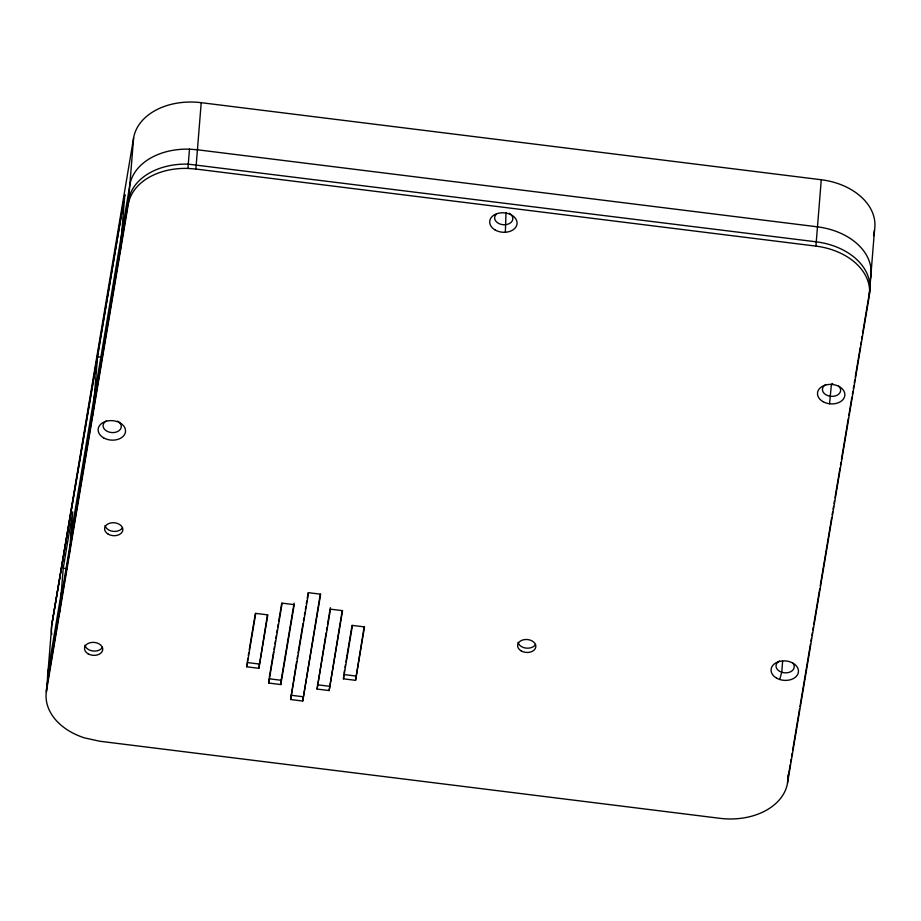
<?xml version="1.0" encoding="UTF-8"?>
<svg xmlns="http://www.w3.org/2000/svg" width="921" height="921" viewBox="0 0 921 921"><rect width="100%" height="100%" fill="white"/><g stroke="black" fill="none" stroke-linecap="round" stroke-linejoin="round"><path stroke-width="1.38" d="M46.476 690.992L51.806 624.634L133.614 137.908A60.959 43.252 4.6 0 1 201.215 102.68L821.267 179.745A60.959 43.252 4.6 0 1 874.536 229.997L869.194 296.355L787.513 783.092A60.959 43.252 4.6 0 1 719.9 818.32L99.721 741.232L84.329 737.836A60.947 43.241 4.6 0 1 46.476 690.992L128.272 204.266L133.614 137.908M59.727 611.935L63.238 568.257L72.713 511.857L69.202 555.524M92.848 414.934L97.499 357.141L124.807 194.757L120.144 252.55M128.272 204.266A60.959 43.252 4.6 0 1 187.93 168.428L189.484 149.167L197.428 149.778L817.48 226.842A60.959 43.252 4.6 0 1 870.736 277.094L869.792 282.77M869.194 296.355A60.959 43.252 4.6 0 0 815.925 246.114L195.874 169.038L201.215 102.68M246.77 666.804L255.739 613.386L267.827 614.894L258.859 668.312L246.77 666.804L247.001 663.949M258.859 668.312L267.458 614.825M268.725 683.06L269.07 678.777L281.158 680.285L280.813 684.556L268.725 683.06L282.137 603.151L294.225 604.648L280.813 684.556M290.633 699.523L308.57 592.687L320.658 594.195L302.721 701.031L290.633 699.523L296.643 661.508M302.721 701.031L320.289 594.126M317.066 689.069L330.478 609.161L342.566 610.658L329.154 690.566L317.066 689.069L326.126 632.911M329.154 690.566L342.209 610.588M343.464 678.823L352.432 625.405L364.52 626.913L355.552 680.331L343.464 678.823L343.694 675.968M355.552 680.331L364.152 626.844M506.032 212.475L505.353 232.253M815.925 246.114L821.267 179.745M782.62 661.359L781.745 672.261L779.707 679.491M787.513 783.092L787.743 780.237M787.962 777.451L788.18 774.722M831.444 384.022L829.568 403.766M61.281 592.663L48.019 671.72A60.947 43.241 4.6 0 0 47.604 677.361M60.59 601.229L70.054 544.818M247.358 661.117L247.83 658.308M248.302 655.499L248.774 652.69M249.246 649.869L255.37 613.328M269.3 677.372L273.537 652.137M274.009 649.34L274.481 646.53M274.953 643.733L275.425 640.924M275.886 638.126L276.358 635.317M276.83 632.508L277.302 629.711M277.774 626.902L278.246 624.104M278.718 621.295L281.768 603.071M281.158 680.285L294.098 603.174M297.115 658.699L297.587 655.879M298.059 653.07L303.009 623.552M303.481 620.742L303.953 617.933M304.425 615.113L304.897 612.304M305.369 609.495L305.841 606.686M306.313 603.877L306.785 601.056M307.257 598.247L308.201 592.629M326.587 630.114L327.059 627.305M327.531 624.507L330.351 607.676M344.051 673.136L344.523 670.327M344.995 667.518L345.467 664.709M345.939 661.888L352.064 625.347M873.58 235.672L874.536 229.997M787.858 778.809L790.23 764.626M790.713 761.782L791.185 758.95M791.657 756.106L792.141 753.274M792.613 750.431L799.52 709.274M799.992 706.442L810.48 643.998M810.952 641.166L811.424 638.322M811.908 635.49L812.38 632.646M812.863 629.814L813.335 626.971M813.807 624.139L819.759 588.657M820.243 585.825L831.675 517.706M832.147 514.862L832.619 512.03M833.102 509.186L833.574 506.354M834.058 503.511L834.53 500.679M835.002 497.835L840.01 468.041M840.482 465.197L840.954 462.365M841.437 459.521L848.345 418.376M848.817 415.532L851.913 397.089M852.386 394.246L852.869 391.413M853.341 388.57L853.813 385.738M854.297 382.894L854.769 380.051M855.252 377.219L860.249 347.413M860.721 344.581L861.204 341.737M861.676 338.905L862.148 336.061M862.632 333.229L869.539 292.072A60.959 43.252 4.6 0 0 816.271 241.832L188.275 164.145A60.959 43.252 4.6 0 0 128.618 199.984L46.81 686.709A60.947 43.241 4.6 0 0 46.395 692.35M70.744 536.252L129.826 184.994A60.959 43.252 4.6 0 1 189.484 149.167M51.76 634.534A60.947 43.241 4.6 0 1 51.806 624.634L124.807 194.757M51.806 624.634L97.499 357.141L101.736 356.818M187.93 168.428L195.874 169.038M63.238 568.257L67.291 568.625M247.116 662.521L259.204 664.029M343.809 674.54L355.897 676.049M317.411 684.787L329.499 686.295M290.978 695.24L303.067 696.748M832.607 383.458L832.803 384.541M792.302 662.625A9.141 6.493 4.6 0 1 790.782 671.685A9.141 6.493 4.6 0 1 777.957 670.097A9.141 6.493 4.6 0 1 779.477 661.025M117.646 421.116A9.141 6.493 4.6 0 1 118.993 430.706A9.141 6.493 4.6 0 1 105.535 430.291A9.141 6.493 4.6 0 1 106.537 420.77M838.697 386.129A9.141 6.493 4.6 0 1 837.177 395.201A9.141 6.493 4.6 0 1 824.364 393.601A9.141 6.493 4.6 0 1 825.884 384.541M509.198 213.269A9.141 6.493 4.6 0 1 511.051 222.433A9.141 6.493 4.6 0 1 498.273 223.239A9.141 6.493 4.6 0 1 496.431 214.075M535.55 644.447A9.141 6.493 4.6 0 1 525.995 648.108A9.141 6.493 4.6 0 1 518.039 642.271M102.45 647.325A9.141 6.493 4.6 0 1 92.894 650.997A9.141 6.493 4.6 0 1 84.939 645.149M122.539 527.675A9.141 6.493 4.6 0 1 112.984 531.336A9.141 6.493 4.6 0 1 105.029 525.5M776.587 678.121A13.711 9.728 4.6 0 0 798.38 672.33A13.711 9.728 4.6 0 0 779.385 661.462A13.711 9.728 4.6 0 0 776.587 678.121M103.636 437.866A13.711 9.728 4.6 0 0 125.44 432.076A13.711 9.728 4.6 0 0 106.433 421.208A13.711 9.728 4.6 0 0 103.636 437.866M822.994 401.637A13.711 9.728 4.6 0 0 844.787 395.846A13.711 9.728 4.6 0 0 825.78 384.978A13.711 9.728 4.6 0 0 822.994 401.637M495.199 230.02A13.711 9.728 4.6 0 0 516.992 224.229A13.711 9.728 4.6 0 0 497.996 213.361A13.711 9.728 4.6 0 0 495.199 230.02M521.263 650.963A9.141 6.493 4.6 0 0 535.792 647.106A9.141 6.493 4.6 0 0 523.128 639.865A9.141 6.493 4.6 0 0 521.263 650.963M88.163 653.852A9.141 6.493 4.6 0 0 102.692 649.984A9.141 6.493 4.6 0 0 90.028 642.743A9.141 6.493 4.6 0 0 88.163 653.852M108.252 534.192A9.141 6.493 4.6 0 0 122.781 530.335A9.141 6.493 4.6 0 0 110.117 523.093A9.141 6.493 4.6 0 0 108.252 534.192"/></g></svg>
